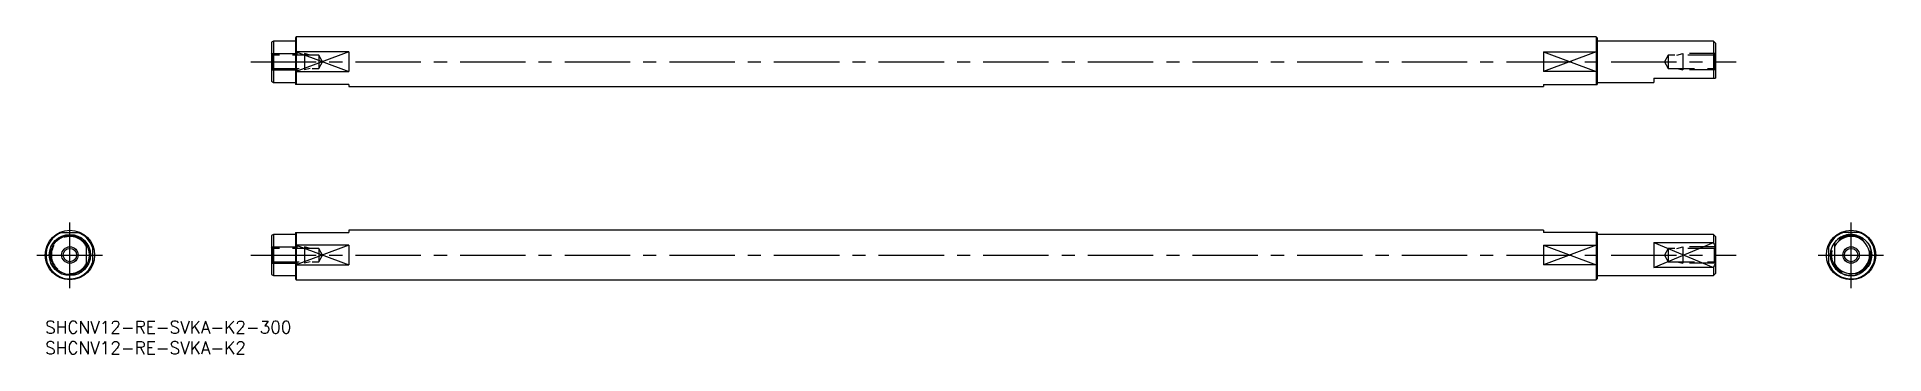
# Model space of a CAD drawing. Extents: x -2 to 446, y -8 to 69.
import ezdxf

# ---------------------------------------------------------------- set-up
doc = ezdxf.new("R2010")
doc.units = 0
doc.header["$LTSCALE"] = 0.5
doc.linetypes.add('CENTER', pattern=[50.8, 31.75, -6.35, 6.35, -6.35])
doc.linetypes.add('DASHED', pattern=[19.05, 12.7, -6.35])
for name, color, linetype in [('MSM_CENTER', 1, 'CENTER'), ('MSM_CONTINUOUS', 7, 'CONTINUOUS'), ('MSM_DASHED', 4, 'DASHED'), ('MSM_NARROW', 5, 'CONTINUOUS'), ('MSM_PART_NUMBER', 7, 'CONTINUOUS')]:
    doc.layers.add(name, color=color, linetype=linetype)
doc.styles.get("Standard").update_dxf_attribs({"font": 'txt.shx', "height": 2, "bigfont": 'bigfont.shx'})

# ---------------------------------------------------------------- blocks, each defined once
blk = doc.blocks.new('*U63')
at = {"layer": 'MSM_PART_NUMBER'}
blk.add_text('SHCNV12-RE-SVKA-K2-300', height=3, dxfattribs=at).set_placement((0, -3))
blk = doc.blocks.new('*U64')
at = {"layer": 'MSM_PART_NUMBER'}
blk.add_text('SHCNV12-RE-SVKA-K2', height=3, dxfattribs=at).set_placement((0, -8))

msp = doc.modelspace()

# ---------------------------------------------------------------- linework, layer by layer
at = {"layer": 'MSM_CENTER'}
for p, q in [((49.93, 62.87), (410.53, 62.87)), ((6, 8), (6, 24)), ((438.41, 8), (438.41, 24)), ((-2, 16), (14, 16)), ((49.93, 16), (410.53, 16)), ((430.41, 16), (446.41, 16))]:
    msp.add_line(p, q, dxfattribs=at)
at = {"layer": 'MSM_CONTINUOUS'}
for p, q in [((55.43, 67.87), (54.93, 67.58)), ((54.93, 67.58), (54.93, 58.15)), ((60.73, 67.87), (55.43, 67.87)), ((55.43, 67.87), (55.43, 57.87)), ((60.93, 68.87), (60.73, 68.67)), ((60.73, 68.67), (60.73, 57.37)), ((376.53, 68.87), (60.93, 68.87)), ((60.93, 68.87), (60.93, 65.26)), ((376.73, 68.67), (376.53, 68.87)), ((376.53, 68.87), (376.53, 65.26)), ((376.73, 68.67), (376.73, 57.37)), ((405.03, 67.87), (376.73, 67.87)), ((405.53, 67.37), (405.03, 67.87)), ((405.03, 67.87), (405.03, 58.87)), ((405.53, 67.37), (405.53, 58.87)), ((73.73, 65.26), (60.93, 65.26)), ((73.73, 65.26), (73.73, 60.47)), ((363.73, 65.26), (363.73, 60.47)), ((363.73, 65.26), (376.53, 65.26)), ((60.93, 60.47), (73.73, 60.47)), ((60.93, 60.47), (60.93, 57.37)), ((376.53, 60.47), (363.73, 60.47)), ((376.53, 60.47), (376.53, 57.37)), ((390.53, 58.87), (390.53, 57.87)), ((390.53, 58.87), (405.53, 58.87)), ((54.93, 58.15), (55.43, 57.87)), ((55.43, 57.87), (60.73, 57.87)), ((73.73, 57.37), (60.73, 57.37)), ((73.73, 57.37), (73.73, 56.87)), ((73.73, 56.87), (363.73, 56.87)), ((363.73, 57.37), (376.73, 57.37)), ((363.73, 57.37), (363.73, 56.87)), ((376.73, 57.87), (390.53, 57.87)), ((3.6, 21.5), (8.4, 21.5)), ((11.5, 18.4), (11.5, 13.6)), ((55.43, 21), (54.93, 20.71)), ((54.93, 20.71), (54.93, 11.29)), ((60.73, 21), (55.43, 21)), ((55.43, 21), (55.43, 11)), ((60.73, 21.5), (60.73, 10.2)), ((60.73, 21.5), (73.73, 21.5)), ((60.93, 21.5), (60.93, 18.4)), ((73.73, 18.4), (60.93, 18.4)), ((363.73, 22), (73.73, 22)), ((73.73, 22), (73.73, 21.5)), ((73.73, 18.4), (73.73, 13.6)), ((363.73, 22), (363.73, 21.5)), ((376.73, 21.5), (363.73, 21.5)), ((363.73, 18.4), (363.73, 13.6)), ((363.73, 18.4), (376.53, 18.4)), ((376.53, 21.5), (376.53, 18.4)), ((376.73, 21.5), (376.73, 10.2)), ((405.03, 21), (376.73, 21)), ((390.53, 19), (390.53, 13)), ((390.53, 19), (405.03, 19)), ((405.53, 20.5), (405.03, 21)), ((405.03, 21), (405.03, 19)), ((405.53, 20.5), (405.53, 11.5)), ((432.91, 18.4), (432.91, 13.6)), ((434.41, 19), (434.41, 13)), ((440.81, 21.5), (436.02, 21.5)), ((60.93, 13.6), (73.73, 13.6)), ((60.93, 13.6), (60.93, 10)), ((376.53, 13.6), (363.73, 13.6)), ((376.53, 13.6), (376.53, 10)), ((54.93, 11.29), (55.43, 11)), ((55.43, 11), (60.73, 11)), ((60.73, 10.2), (60.93, 10)), ((60.93, 10), (376.53, 10)), ((376.53, 10), (376.73, 10.2)), ((376.73, 11), (405.03, 11)), ((405.03, 13), (390.53, 13)), ((405.03, 13), (405.03, 11)), ((405.03, 11), (405.53, 11.5))]:
    msp.add_line(p, q, dxfattribs=at)
for centre, radius in [((6, 16), 6), ((6, 16), 5), ((6, 16), 4.71), ((438.41, 16), 6), ((438.41, 16), 5), ((6, 16), 1.62), ((438.41, 16), 1.62)]:
    msp.add_circle(centre, radius, dxfattribs=at)
for centre, radius, start, end in [((68.47, 62.24), 8.13, 158.1537, 162.325), ((368.98, 62.24), 8.13, 17.675, 21.8463), ((68.47, 63.49), 8.13, 197.675, 201.8463), ((368.98, 63.49), 8.13, 338.1537, 342.325), ((6, 16), 5.8, 108.5086, 341.4914), ((6, 16), 5.8, 18.5086, 71.4914), ((68.47, 15.37), 8.13, 158.1537, 162.325), ((368.98, 15.37), 8.13, 17.675, 21.8463), ((396.77, 14), 9.65, 24.8902, 31.2067), ((438.41, 16), 5.8, 198.5086, 71.4914), ((438.41, 16), 5.8, 108.5086, 161.4914), ((438.41, 16), 4.5, 207.266, 152.734), ((68.47, 16.63), 8.13, 197.675, 201.8463), ((368.98, 16.63), 8.13, 338.1537, 342.325), ((396.77, 18), 9.65, 328.7933, 335.1098)]:
    msp.add_arc(centre, radius, start, end, dxfattribs=at)
at = {"layer": 'MSM_DASHED'}
for p, q in [((55.3, 64.49), (54.93, 64.87)), ((54.93, 64.87), (62.93, 64.87)), ((66.43, 64.49), (55.3, 64.49)), ((55.3, 64.49), (55.3, 61.24)), ((60.93, 65.26), (60.93, 60.47)), ((64.33, 64.49), (62.93, 64.87)), ((62.93, 64.87), (62.93, 60.87)), ((67.36, 62.87), (66.43, 64.49)), ((66.43, 64.49), (66.43, 61.24)), ((66.43, 61.24), (67.36, 62.87)), ((376.53, 65.26), (376.53, 60.47)), ((394.03, 64.49), (393.09, 62.87)), ((393.09, 62.87), (394.03, 61.24)), ((394.03, 64.49), (394.03, 61.24)), ((405.15, 64.49), (394.03, 64.49)), ((396.13, 64.49), (397.53, 64.87)), ((405.53, 64.87), (397.53, 64.87)), ((397.53, 64.87), (397.53, 60.87)), ((405.53, 64.87), (405.15, 64.49)), ((405.15, 64.49), (405.15, 61.24)), ((54.93, 60.87), (55.3, 61.24)), ((54.93, 60.87), (62.93, 60.87)), ((55.3, 61.24), (66.43, 61.24)), ((64.33, 61.24), (62.93, 60.87)), ((394.03, 61.24), (405.15, 61.24)), ((396.13, 61.24), (397.53, 60.87)), ((405.53, 60.87), (397.53, 60.87)), ((405.15, 61.24), (405.53, 60.87)), ((10, 13), (10, 19)), ((55.3, 17.62), (54.93, 18)), ((54.93, 18), (62.93, 18)), ((60.93, 18.4), (60.93, 13.6)), ((64.33, 17.62), (62.93, 18)), ((62.93, 18), (62.93, 14)), ((376.53, 18.4), (376.53, 13.6)), ((396.13, 17.62), (397.53, 18)), ((405.53, 18), (397.53, 18)), ((397.53, 18), (397.53, 14)), ((405.53, 18), (405.15, 17.62)), ((54.93, 14), (55.3, 14.38)), ((54.93, 14), (62.93, 14)), ((66.43, 17.62), (55.3, 17.62)), ((55.3, 17.62), (55.3, 14.38)), ((55.3, 14.38), (66.43, 14.38)), ((64.33, 14.38), (62.93, 14)), ((67.36, 16), (66.43, 17.62)), ((66.43, 17.62), (66.43, 14.38)), ((66.43, 14.38), (67.36, 16)), ((394.03, 17.62), (393.09, 16)), ((393.09, 16), (394.03, 14.38)), ((405.15, 17.62), (394.03, 17.62)), ((394.03, 17.62), (394.03, 14.38)), ((394.03, 14.38), (405.15, 14.38)), ((396.13, 14.38), (397.53, 14)), ((405.53, 14), (397.53, 14)), ((405.15, 17.62), (405.15, 14.38)), ((405.15, 14.38), (405.53, 14))]:
    msp.add_line(p, q, dxfattribs=at)
msp.add_circle((438.41, 16), 4.71, dxfattribs=at)
for centre, radius, start, end in [((6, 16), 4.5, 27.266, 332.734), ((438.41, 16), 5, 216.8699, 143.1301)]:
    msp.add_arc(centre, radius, start, end, dxfattribs=at)
at = {"layer": 'MSM_NARROW'}
for p, q in [((60.93, 65.26), (73.73, 60.47)), ((73.73, 65.26), (60.93, 60.47)), ((363.73, 65.26), (376.53, 60.47)), ((376.53, 65.26), (363.73, 60.47)), ((60.93, 18.4), (73.73, 13.6)), ((73.73, 18.4), (60.93, 13.6)), ((363.73, 18.4), (376.53, 13.6)), ((376.53, 18.4), (363.73, 13.6)), ((390.53, 19), (405.03, 13)), ((390.53, 13), (405.03, 19))]:
    msp.add_line(p, q, dxfattribs=at)
for centre in [(6, 16), (438.41, 16)]:
    msp.add_circle(centre, 2, dxfattribs=at)

# ---------------------------------------------------------------- block references
at = {"layer": 'MSM_CONTINUOUS'}
for name in ['*U63', '*U64']:
    msp.add_blockref(name, (0, 0), dxfattribs=at)

doc.saveas('drawing.dxf')
